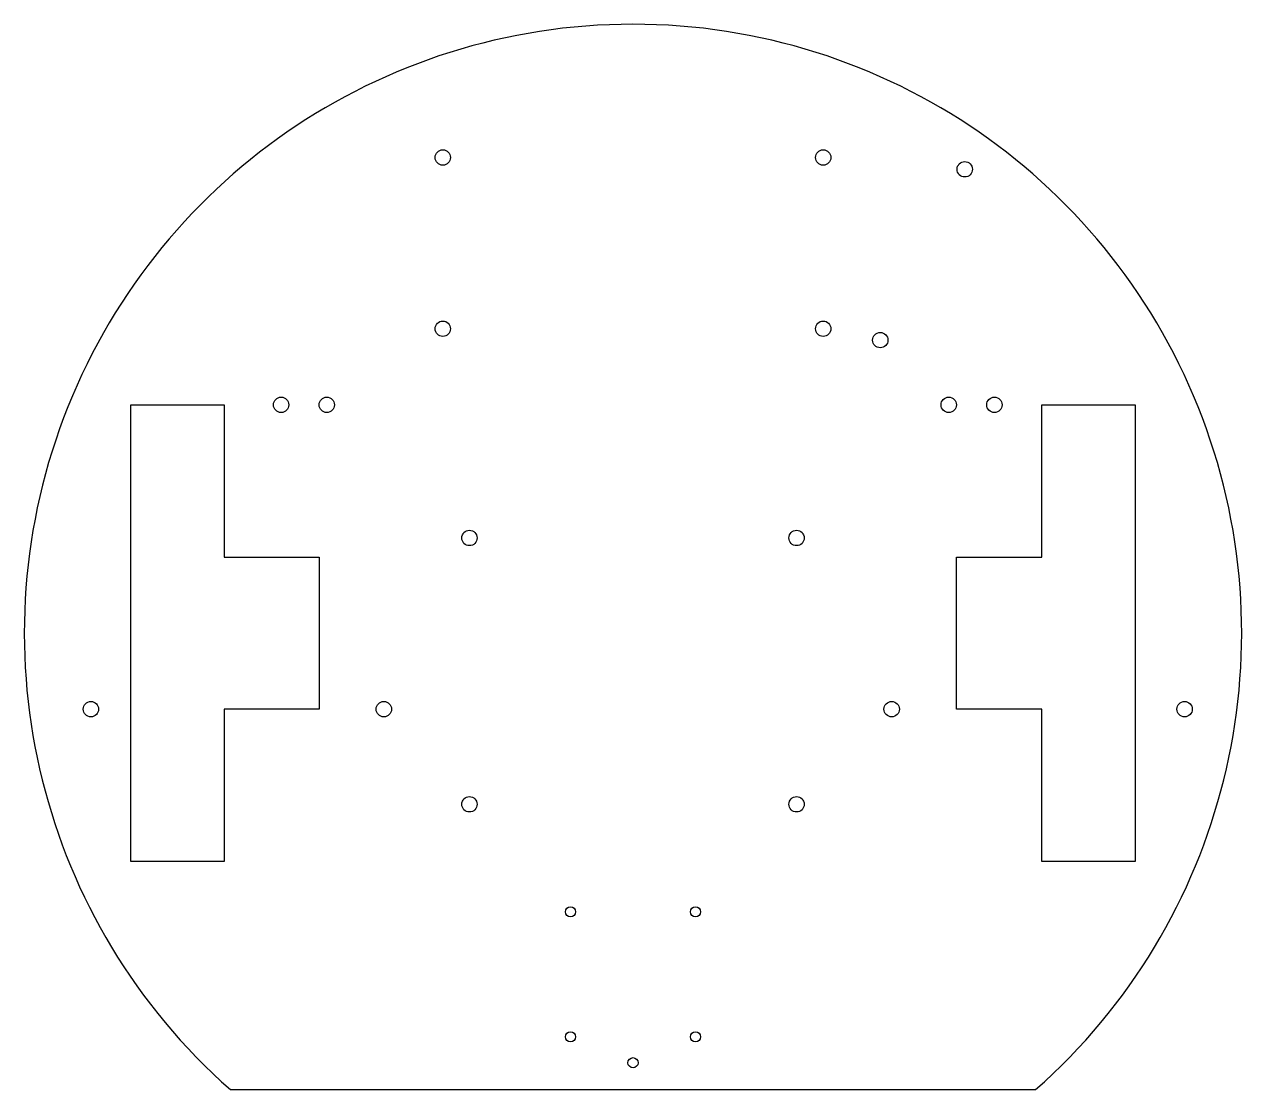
# Model space of a CAD drawing. Header units: inches. Extents: x -8 to 8, y -6 to 8.
import ezdxf

# ---------------------------------------------------------------- set-up
doc = ezdxf.new("R2010")
doc.units = ezdxf.units.IN
doc.header["$MEASUREMENT"] = 0

msp = doc.modelspace()

# ---------------------------------------------------------------- linework, layer by layer
msp.add_lwpolyline([(-5.292, -6), (5.292, -6, 2.645751)], format="xyb", close=True)
for points in [[(-4.125, -1), (-5.375, -1), (-5.375, -3), (-6.6, -3), (-6.6, 3), (-5.375, 3), (-5.375, 1), (-4.125, 1)], [(5.375, -3), (5.375, -1), (4.25, -1), (4.25, 1), (5.375, 1), (5.375, 3), (6.6, 3), (6.6, -3)]]:
    msp.add_lwpolyline(points, close=True)
for centre, radius in [((-2.5, 6.25), 0.101), ((2.5, 6.25), 0.101), ((4.36, 6.095), 0.101), ((-2.5, 4), 0.101), ((2.5, 4), 0.101), ((3.25, 3.85), 0.101), ((-4.625, 3), 0.101), ((-4.025, 3), 0.101), ((4.15, 3), 0.101), ((4.75, 3), 0.101), ((-2.15, 1.25), 0.101), ((2.15, 1.25), 0.101), ((-7.125, -1), 0.101), ((-3.275, -1), 0.101), ((3.4, -1), 0.101), ((7.25, -1), 0.101), ((-2.15, -2.25), 0.101), ((2.15, -2.25), 0.101), ((-0.821, -3.663), 0.067), ((0.821, -3.663), 0.067), ((-0.821, -5.305), 0.067), ((0.821, -5.305), 0.067), ((0, -5.646), 0.067)]:
    msp.add_circle(centre, radius)

doc.saveas('drawing.dxf')
